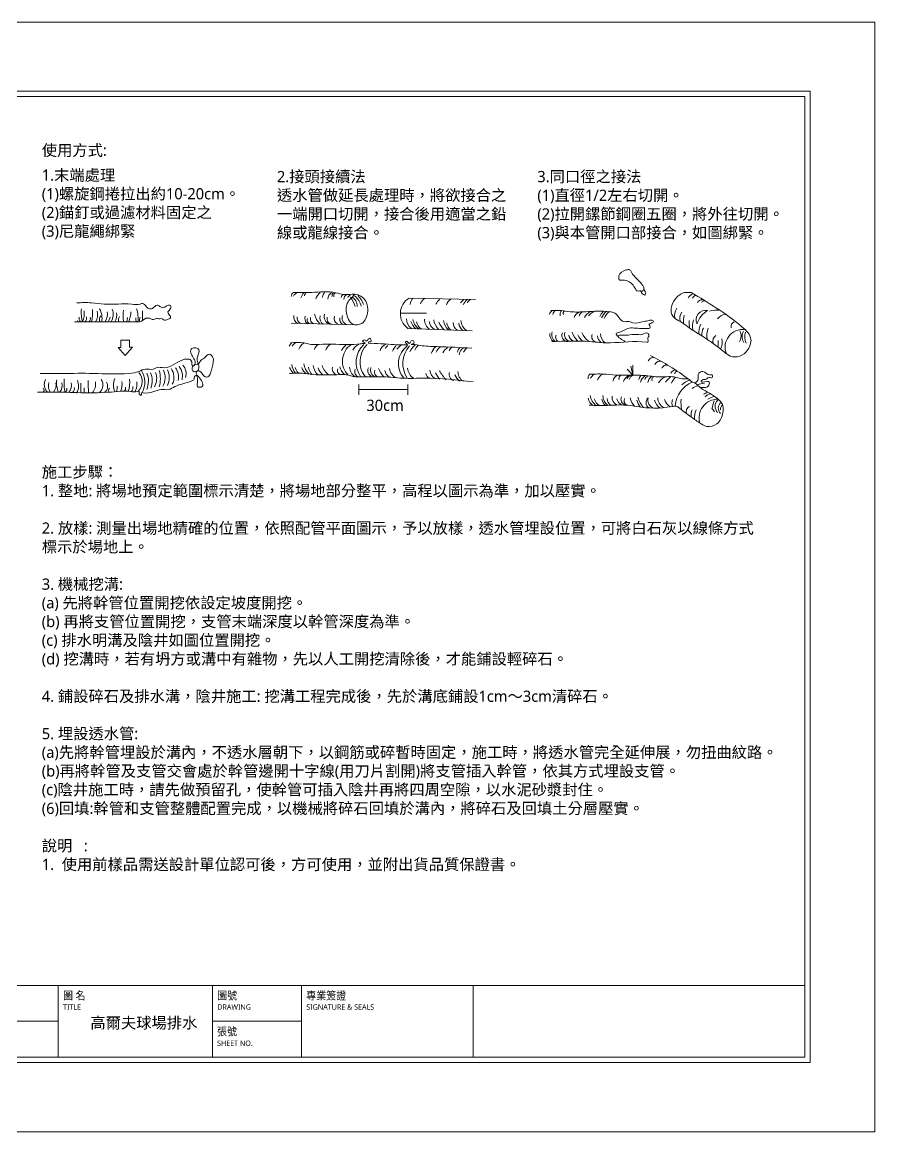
# Model space of a CAD drawing. Header units: millimetres. Extents: x 4664 to 8864, y -38 to 2932.
# Drawn here: x 6583 to 8864, y -38 to 2932 of the extents above; entities that cross this region are included whole.
import ezdxf
from ezdxf.enums import TextEntityAlignment as Align

# ---------------------------------------------------------------- set-up
doc = ezdxf.new("R2010")
doc.units = ezdxf.units.MM
doc.styles.add('圖框文字', font='Microsoft JhengHei.ttf')
doc.styles.add('微軟正黑體', font='Microsoft JhengHei.ttf')
doc.styles.add('微軟正黑體-30', font='Microsoft JhengHei.ttf', dxfattribs={"height": 30})

msp = doc.modelspace()

# ---------------------------------------------------------------- linework, layer by layer
at = {"lineweight": 5}
for p, q in [((4663.8, 2931.8, 163.2), (8863.8, 2931.8, 163.2)), ((8863.8, 2931.8, 163.2), (8863.8, -38.2, 163.2)), ((4850.9, 2733, 163.2), (8676.8, 2733, 163.2)), ((8676.8, 2733, 163.2), (4850.9, 2733, 163.2)), ((8676.8, 2733, 163.2), (8676.8, 353.8, 163.2)), ((8676.8, 161.5, 163.2), (8676.8, 2733, 163.2)), ((7617.6, 2193.3), (7795.9, 2189.3)), ((6864.2, 2141), (6862.7, 2129.6)), ((6904.9, 2159), (6904.9, 2133.4)), ((7664.7, 2152.6), (7594.3, 2152.6)), ((6731, 2133.4), (6732.1, 2129.7)), ((7476.2, 2121.7), (7302.6, 2126.3)), ((7614.5, 2112.3), (7787, 2106.1)), ((6846.8, 2081.1), (6846.8, 2061.5)), ((6869.5, 2080.7), (6846.8, 2080.7)), ((6869.5, 2061.8), (6869.5, 2080.7)), ((6846.8, 2061.5), (6839.5, 2061.5)), ((6839.5, 2061.5), (6858.1, 2039.7)), ((6858.1, 2039.7), (6877.7, 2061.8)), ((6877.7, 2061.8), (6869.5, 2061.8)), ((8201, 2003), (8216.6, 1987.1)), ((8211.1, 2011.4), (8216.3, 1986.8)), ((8216.6, 1987.1), (8216.6, 2013.7)), ((6739.4, 1966), (6739.4, 1939.6)), ((7483.1, 1962.2), (7483.1, 1934.7)), ((7614.5, 1962.2), (7614.5, 1934.7)), ((6748.1, 1953.1), (6748.1, 1940.5)), ((7483.1, 1948.5), (7614.5, 1948.5)), ((8428.1, 1898.7), (8435.3, 1889.1)), ((8676.8, 353.8, 163.2), (4850.9, 353.8, 163.2)), ((8676.8, 353.8, 163.2), (4850.9, 353.8, 163.2)), ((6679.3, 353.8, 163.2), (6679.3, 161.5, 163.2)), ((7091.8, 353.8, 163.2), (7330.1, 353.8, 163.2)), ((7091.8, 353.8, 163.2), (7091.8, 161.5, 163.2)), ((7330.1, 353.8, 163.2), (7330.1, 161.5, 163.2)), ((7330.1, 353.8, 163.2), (7330.1, 161.5, 163.2)), ((7788.9, 353.8, 163.2), (7788.9, 161.5, 163.2)), ((6231.1, 257.7, 163.2), (6679.3, 257.7, 163.2)), ((7091.8, 257.7, 163.2), (7330.1, 257.7, 163.2)), ((4850.9, 161.5, 163.2), (8676.8, 161.5, 163.2)), ((8863.8, -38.2, 163.2), (4663.8, -38.2, 163.2))]:
    msp.add_line(p, q, dxfattribs=at)
at = {"color": 4, "lineweight": 5}
for p, q in [((8691, 2747.2, 163.2), (4836.7, 2747.2, 163.2)), ((8691, 147.3, 163.2), (8691, 2747.2, 163.2)), ((4836.7, 147.3, 163.2), (8691, 147.3, 163.2))]:
    msp.add_line(p, q, dxfattribs=at)
at = {"lineweight": 5}
for centre, radius, start, end in [((7321.1, 2193.3), 19.6, 130.0416, 166.9963), ((7331.8, 2184.6), 27.2, 119.2758, 148.3635), ((7368.6, 2180.2), 42.8, 139.1253, 161.2305), ((7351.9, 2197), 14.5, 128.6442, 168.8764), ((7412, 2174), 47.1, 132.9745, 158.6561), ((7420, 2188.6), 34.9, 141.622, 169.5028), ((7420.7, 2190.3), 20.6, 119.1958, 178.9262), ((7432.7, 2196.4), 21.4, 145.6365, 177.9718), ((7425.9, 2199.7), 9.61, 126.447, 196.8928), ((7449.6, 2192.3), 13.5, 128.7595, 168.2592), ((7455.3, 2191), 11.8, 111.5496, 185.2569), ((7466, 2190.5), 12.7, 118.0811, 159.2569), ((7438.7, 2158.1), 53, 14.6894, 51.1009), ((7448.8, 2162.6), 48.9, 16.5008, 49.8839), ((8235.9, 2219.7), 9.85, 286.0249, 22.61), ((8381.5, 2186.2), 18.5, 100.6575, 159.065), ((8391.4, 2185), 17.2, 115.8794, 150.4005), ((7402.9, 2150.8), 73.5, 16.0321, 37.8632), ((7451.3, 2173.1), 27.3, 355.8894, 58.9215), ((7643, 2151.8), 48.6, 121.375, 234.1937), ((7645.1, 2176.3), 24, 134.7745, 179.5935), ((7677.6, 2167.4), 31.1, 127.2271, 159.7215), ((7755.1, 2139), 75.9, 136.5584, 150.0204), ((7747.2, 2163.8), 32, 122.6992, 158.2876), ((7724.9, 2214.9), 45.9, 312.3134, 326.585), ((7813.5, 2147.8), 58.1, 134.1133, 152.12), ((7792.8, 2172), 20.6, 121.939, 156.3844), ((8400.4, 2176.8), 11.8, 80.562, 160.2319), ((8405.7, 2181), 4.58, 69.7846, 173.5122), ((6749.5, 2139.7), 14.7, 168.4579, 222.2999), ((6829.8, 2155.1), 89.3, 174.0827, 197.0079), ((6697.3, 2151.8), 51.3, 335.2148, 8.3959), ((6741.1, 2139.9), 13.9, 312.469, 14.6916), ((6754.9, 2138.7), 10.5, 304.663, 20.8206), ((6673.2, 2154.8), 97.8, 345.1813, 4.9328), ((6749.7, 2148.8), 34.8, 326.5616, 16.0859), ((6805, 2136), 15.8, 141.5727, 202.6809), ((6741.2, 2138.7), 55.1, 351.1132, 28.013), ((6773.3, 2150.4), 37.3, 326.3129, 9.9653), ((6858.2, 2121), 45.3, 151.5747, 169.0872), ((6784.9, 2150), 41.1, 330.1858, 19.8251), ((6799.9, 2147.4), 35.9, 329.851, 9.7516), ((6862.7, 2133.2), 22.5, 151.8709, 189.73), ((6941.6, 2146.6), 88.8, 170.3704, 190.7287), ((6750, 2168.4), 124.3, 341.8887, 354.5511), ((6897.3, 2137.5), 11, 164.9511, 225.5447), ((6807.5, 2138.4), 85.3, 354.1818, 17.6163), ((6916.7, 2134), 20.1, 154.9805, 192.2296), ((7326.8, 2141.8), 17.6, 164.6909, 248.0087), ((7333.6, 2139.8), 15.4, 165.8025, 251.0996), ((7355.8, 2138.9), 17.2, 157.9468, 235.6928), ((7355.2, 2134.7), 10.1, 156.8474, 261.1594), ((7367.3, 2137.7), 13.8, 166.0156, 253.5131), ((7414.1, 2159.7), 49.9, 191.332, 225.2486), ((7397.5, 2139.7), 18.4, 161.5752, 242.8288), ((7412, 2144.5), 21.8, 163.9609, 253.155), ((7413.3, 2138), 15, 162.4103, 263.2284), ((7434, 2139.1), 16.6, 160.9311, 243.6084), ((7448.1, 2136.5), 16, 165.6473, 240.1744), ((7458.5, 2140.9), 20.1, 163.0345, 245.2632), ((8013.8, 2140.1), 23.4, 119.2025, 155.852), ((8024.5, 2143.9), 22.8, 131.6348, 165.1173), ((8036.8, 2149.6), 15.2, 136.3544, 192.6611), ((8037.7, 2152.1), 7.72, 117.838, 203.9703), ((8083.1, 2131.5), 26, 111.878, 157.0756), ((8088.6, 2141.5), 16.2, 113.6563, 168.4133), ((8132.9, 2113.8), 53.6, 125.4373, 149.4664), ((8137.4, 2109.5), 54, 116.2812, 137.5717), ((8159.5, 2132.2), 33.5, 129.7923, 159.8644), ((8217, 2093.9), 96.5, 138.5242, 151.0453), ((8183.5, 2121.2), 47.2, 130.5136, 158.4423), ((8360.2, 2146.8), 32, 143.2375, 195.4033), ((8370.1, 2139.3), 27.9, 144.8121, 199.439), ((8452.1, 2129.6), 99.9, 169.5594, 182.9292), ((8411, 2135.3), 25.2, 77.767, 205.0089), ((8453.2, 2101.5), 69.1, 122.025, 160.405), ((8440.8, 2093.5), 67.6, 84.0136, 106.547), ((8465.8, 2121.5), 28.1, 94.8111, 143.6123), ((7645.2, 2139.3), 34.6, 182.2783, 231.8744), ((7672.6, 2152.4), 55.1, 203.61, 227.9777), ((7668.1, 2143.7), 40.8, 190.9837, 233.1133), ((7670.5, 2138.7), 34.4, 195.5202, 233.0968), ((7687.4, 2134.5), 28.3, 174.2457, 240.7428), ((7698.1, 2132.8), 26.5, 184.5979, 241.7734), ((7728.4, 2142.1), 45.3, 188.6146, 226.0157), ((7743.6, 2146.2), 49.2, 200.9166, 229.7397), ((7752.1, 2139.6), 42.9, 188.4107, 227.0198), ((7745.8, 2129.4), 27, 184.6618, 232.7268), ((7758, 2127.4), 22.4, 178.3204, 241.7902), ((7779.6, 2130.2), 29.4, 188.6072, 232.3701), ((7794.6, 2137.4), 38.7, 186.0055, 233.1319), ((8456.4, 2128.6), 89.4, 177.1353, 190.1377), ((8424.6, 2119.6), 48.5, 161.3545, 195.7316), ((8437.3, 2102.6), 44.1, 151.8729, 188.032), ((8435.3, 2096.1), 34.4, 150.094, 187.4857), ((8471.7, 2092.5), 57.2, 159.3676, 189.9397), ((8510.2, 2062.4), 46.9, 82.2495, 203.2171), ((8493.3, 2117), 14, 113.8686, 192.0837), ((8022.1, 2098.1), 28, 178.8627, 230.5105), ((8023.8, 2096.1), 24, 163.0721, 233.8061), ((8021.1, 2088.4), 11.2, 151.746, 262.5184), ((8042.7, 2093.1), 16.2, 155.1849, 268.9626), ((8052.1, 2095.1), 18.4, 158.3795, 252.5022), ((8073.5, 2102.5), 29.8, 195.5983, 233.453), ((8141.6, 2138.5), 95, 202.6978, 220.093), ((8117.6, 2115.8), 52.3, 203.7887, 226.6749), ((8138.5, 2127.8), 64.2, 204.796, 232.6838), ((8121.7, 2090), 15.1, 156.2987, 259.0279), ((8153.3, 2097.7), 32.2, 190.0698, 227.0922), ((8160.5, 2097.5), 30.3, 179.1937, 232.3603), ((8450.6, 2077.9), 20, 128.3933, 196.8114), ((8354.8, 2075.6), 90, 351.5754, 2.9193), ((8414.3, 2076), 41.5, 332.0125, 11.8297), ((8474.7, 2091.5), 31.4, 330.3501, 26.6376), ((8539.4, 2091.1), 30.6, 152.9724, 213.014), ((8558.1, 2089.7), 42.1, 163.0003, 204.0688), ((7342.1, 2038.1), 52.4, 138.0976, 149.158), ((7326.6, 2051.3), 25.5, 119.6629, 147.3967), ((7348.7, 2048.7), 26.7, 116.9325, 162.4003), ((7388.3, 2048.3), 24.9, 123.5976, 163.4437), ((7423.9, 2043.7), 31, 122.182, 160.7188), ((7526.8, 1988.2), 111.3, 134.0602, 144.1485), ((7493.2, 2024.7), 53.8, 125.2193, 224.8147), ((7498.3, 2038.5), 34.4, 116.0828, 153.8828), ((7542, 2021.7), 65.9, 133.8547, 215.2564), ((7551.1, 2023.4), 64.7, 134.5945, 217.7064), ((7562.6, 2047.4), 23.1, 105.1736, 168.0113), ((7573.8, 2050.4), 20.8, 127.7012, 157.3817), ((7637.1, 2021.4), 70.2, 139.8191, 155.0135), ((7625.3, 2022.5), 53.2, 122.9744, 139.7897), ((7649.1, 2018), 59.8, 126.2823, 220.5787), ((7673.3, 2017.9), 72.1, 138.7358, 213.0211), ((7664.4, 2029.7), 48.4, 128.881, 156.0909), ((7652.8, 2048.5), 20.5, 120.7065, 163.8171), ((7717.3, 2032), 42.2, 131.9513, 162.2242), ((7717.8, 2036.8), 30.1, 121.0436, 157.7946), ((7741.4, 2030.8), 36.7, 122.6235, 154.4957), ((7746.9, 2042.6), 24.3, 129.3685, 156.2544), ((7768.2, 2044.8), 21.5, 134.4433, 169.2062), ((7774.4, 2039.7), 23, 119.0352, 175.873), ((7807.5, 2022.6), 51.5, 135.0017, 149.6019), ((6890.3, 2119), 85.3, 247.5229, 247.9359), ((8270.6, 2020.7), 13.4, 71.3554, 165.2833), ((7949.9, 1418.2), 696, 53.3373, 63.236), ((8288.3, 2011.2), 13.3, 65.3442, 161.4807), ((6867.5, 1970.2), 36.3, 314.3843, 41.0533), ((6851, 1968.3), 59.7, 332.6802, 31.4594), ((6862.6, 1971.3), 57.8, 337.2446, 21.7208), ((6881.3, 1972.6), 49.4, 335.9653, 25.1489), ((6900.4, 1977.7), 42.1, 328.508, 23.2549), ((6874.2, 1977.3), 78.1, 344.0899, 16.2592), ((6916.2, 1980.5), 48.9, 331.9567, 23.7916), ((6923.1, 1980), 52.8, 337.2511, 24.1975), ((6948, 1981), 40.7, 333.2021, 35.4623), ((6957.2, 1981.8), 43.5, 347.6179, 34.7681), ((6967.6, 1984.2), 43.8, 347.0103, 36.3555), ((6984, 1990.8), 37.1, 344.6842, 39.1823), ((7391.1, 2055.5), 104.8, 207.2121, 217.4513), ((7340.9, 2017.3), 36.7, 182.4061, 224.4195), ((7343.1, 2014.1), 30.6, 192.6498, 225.4656), ((7360.3, 2015.6), 30.7, 194.9085, 235.3047), ((7388, 2026.3), 52.7, 189.565, 224.3695), ((7382.9, 2014.1), 35.1, 189.6593, 226.5404), ((7396.4, 2014.9), 35.1, 183.4995, 231.2495), ((7409.8, 2015.4), 35.9, 194.0769, 229.7241), ((7428.8, 2025.8), 45.6, 196.1889, 236.9565), ((7432, 2005.1), 19.8, 169.306, 237.9134), ((7437.4, 1999.7), 11.2, 159.7732, 256.9946), ((7491.5, 2030.8), 63.1, 199.7378, 222.2482), ((7491.6, 2010.3), 32.9, 183.0328, 235.7958), ((7487.6, 1996.7), 15.2, 156.9032, 250.823), ((7526.2, 1999.6), 18.7, 157.4223, 244.6785), ((7534.7, 2001.3), 20.4, 163.1771, 239.9717), ((7538.7, 1995.1), 13.7, 158.5483, 243.7945), ((7610, 2034.8), 79.4, 201.8506, 220.8864), ((7581.1, 2004.7), 28.4, 190.5349, 232.3185), ((7593.6, 2006.7), 28.1, 183.3666, 251.7466), ((7649.3, 2008.6), 35.7, 184.4419, 237.0409), ((7680.5, 1994.3), 18, 190.0747, 242.3422), ((7705.8, 2004.9), 32.8, 187.9982, 237.4304), ((7759.6, 2027.9), 79.1, 206.3019, 220.865), ((7826.3, 2074), 147.9, 210.5457, 222.2833), ((7742.5, 1988.9), 17.3, 160.7278, 251.8637), ((7780.8, 1996.9), 32.3, 179.9118, 234.6102), ((8306.1, 2001.5), 12.4, 70.5495, 161.9661), ((8341.3, 1975.5), 28.8, 115.5758, 144.5679), ((8340.9, 1985.8), 13.9, 117.7178, 156.423), ((6670.7, 1962.1), 29, 152.1827, 224.7388), ((6680, 1958.2), 27.5, 160.1899, 218.8334), ((6643.5, 1961.3), 29.8, 319.5273, 10.3996), ((6737.7, 1966.5), 63.1, 173.0357, 203.5767), ((6662.5, 1959.3), 27.2, 318.2554, 14.9265), ((6840.1, 1968.3), 145.5, 176.5175, 190.8452), ((6687.7, 1959.5), 26.9, 315.4484, 15.5829), ((6699, 1957.8), 34.6, 326.9322, 27.9794), ((6961, 1965.3), 202.1, 177.9471, 187.2314), ((6743.3, 1962.9), 35.7, 318.6984, 10.3692), ((6770.8, 1961), 27.7, 309.3689, 31.9089), ((6790.2, 1957.5), 21.1, 305.9472, 31.8505), ((6866.2, 1961.1), 39.6, 155.1844, 207.1033), ((6799.2, 1963.1), 50.7, 337.4911, 7.6431), ((6795.1, 1966.9), 75.2, 342.0494, 7.0295), ((6850.6, 1963.2), 39.2, 329.0034, 9.2433), ((7816.4, 2031.3), 87.9, 209.7009, 223.4117), ((8109, 1979.8), 12.4, 129.4143, 192.4541), ((8135.5, 1959.6), 37.8, 127.5133, 148.884), ((8160.9, 1956.1), 43.1, 128.4902, 155.7161), ((8183.4, 1968.9), 20.1, 113.2006, 173.0129), ((8188.6, 1978.5), 9.46, 119.576, 203.547), ((8232.6, 1951), 45.5, 128.5968, 155.6735), ((8214.7, 1972.8), 14.3, 112.4441, 161.3476), ((8223.6, 1971), 17.3, 115.0109, 164.3194), ((8263.5, 1966.5), 32.3, 142.1522, 164.097), ((8270, 1957.9), 35, 127.5779, 162.0266), ((8278.6, 1959.2), 34.4, 130.8956, 152.309), ((8279.1, 1964.3), 22.7, 120.028, 171.8599), ((8275.9, 1975.2), 8.5, 101.7749, 200.6304), ((8320.1, 1945.8), 40.3, 116.6947, 149.304), ((8369, 1920.2), 81.2, 129.8521, 143.7597), ((8360.9, 1948.5), 44.7, 133.448, 157.6303), ((8406.8, 1898.1), 77.2, 114.3698, 174.5739), ((8393.9, 1910), 69.1, 112.2418, 132.5079), ((8312.2, 1867.9), 120.7, 45.0655, 55.0698), ((8403.5, 1935.2), 29.1, 79.8897, 120.0427), ((6634.4, 1946.5), 6.89, 314.2183, 47.1319), ((6692.9, 1949.6), 9.64, 294.5753, 17.3594), ((6709.4, 1950.8), 13.1, 307.5862, 15.525), ((6825.5, 1943.4), 12.6, 135.8799, 191.0611), ((6801.2, 1953.1), 35.5, 343.7603, 6.7233), ((6849.7, 1951.8), 9.48, 306.4499, 17.5539), ((6865.7, 1952.7), 13.3, 314.1664, 18.2317), ((8143.8, 1938.3), 41.5, 187.4311, 232.6817), ((8167.9, 1931.8), 31.3, 179.3129, 235.2955), ((8397.1, 1922.3), 36.4, 98.8411, 127.6467), ((8435.8, 1888.9), 55.8, 110.0903, 122.6461), ((8427.2, 1913.8), 23, 96.4984, 139.481), ((8121.8, 1927.6), 24.6, 184.3222, 243.09), ((8142.2, 1932.2), 30.4, 196.8361, 241.5217), ((8157.7, 1925.5), 24.1, 187.3896, 234.6067), ((8171.9, 1925.7), 24, 182.9903, 234.2841), ((8184, 1927.5), 23.2, 172.5566, 244.1458), ((8201.2, 1932.5), 29.2, 197.1282, 240.3967), ((8201.5, 1923.1), 16.9, 158.7417, 252.2624), ((8208.3, 1919.3), 15.3, 160.2463, 232.9132), ((8256.2, 1937.4), 48.3, 193.6949, 224.7994), ((8265.9, 1928.1), 39.2, 191.1871, 222.9666), ((8319, 1957.5), 93.7, 198.503, 217.7206), ((8269.6, 1913.8), 17.8, 134.1369, 232.9028), ((8279.8, 1920.5), 23.1, 168.6061, 250.5252), ((8312.8, 1931.3), 39.9, 195.6753, 234.7025), ((8316.5, 1929), 33.7, 184.9171, 238.1289), ((8333, 1932), 33.4, 197.7554, 241.2967), ((8352.7, 1913.1), 31.6, 163.3077, 199.0115), ((8459, 1914.2), 113.7, 175.8291, 190.7598), ((8374.4, 1889.6), 15.2, 115.1153, 199.2593), ((8444.2, 1872.3), 50.6, 90.4934, 195.6655), ((8463.3, 1836.4), 98.3, 108.0623, 118.2825), ((7782.9, 2106.1), 677.7, 342.0402, 343.9293), ((8459.2, 1903.7), 22.8, 133.5082, 225.5415), ((8464.7, 1898.6), 19.7, 128.529, 224.6732), ((8463.4, 1897.1), 12.4, 125.8162, 191.3797), ((8409.8, 1879.3), 37.5, 155.9019, 186.5438), ((8430.9, 1874.5), 49.4, 156.1586, 186.754)]:
    msp.add_arc(centre, radius, start, end, dxfattribs=at)
for points, end_tangent in [([(8179.1, 2243), (8179.1, 2252.9), (8199.3, 2268.8), (8208.3, 2268.8), (8213.1, 2262.3), (8240.1, 2230.9), (8245, 2223.1), (8249.1, 2210.6), (8251.2, 2207.5), (8249.3, 2202.6), (8249.3, 2201.8), (8242.6, 2204.7), (8238.3, 2210.9), (8238.3, 2212.5), (8234.4, 2212.5), (8227.2, 2212.5), (8223.2, 2217.9), (8203.5, 2238.7), (8184.6, 2241.5), (8181.9, 2241.5), (8179.1, 2243.1)], (-0.099061, 0.995081)), ([(7308.2, 2208.7), (7358.1, 2208.7), (7421.4, 2207.5), (7443, 2202.8), (7454, 2202.8), (7477.6, 2202.8), (7492.5, 2195.9), (7504.1, 2180.7), (7507, 2158.7), (7502, 2138.9), (7491.5, 2125.4), (7479.7, 2122), (7471.7, 2122), (7451, 2149.9), (7451, 2175.2), (7472.7, 2203.4)], (1, 0)), ([(8373.2, 2208), (8354.7, 2208), (8329.8, 2190.5), (8319.2, 2166.7), (8323.6, 2144.8), (8339.9, 2132.6), (8375.3, 2108.4), (8409.4, 2086.6), (8438.7, 2066.4), (8468.5, 2043.5), (8477, 2038.2), (8502.6, 2038.2), (8532.6, 2077.5), (8532.6, 2082.6), (8508.1, 2116.7), (8373.4, 2208)], (-0.816646, 0.577138)), ([(6728.6, 2180.7), (6768.4, 2180.7), (6802, 2177.3), (6839, 2177.3), (6875.6, 2177.3), (6898.3, 2177.3), (6904.8, 2179), (6914.8, 2170.8), (6920.4, 2165.8), (6931, 2165.8), (6943.4, 2174.6), (6951.3, 2170.9), (6957.9, 2167.3), (6971.8, 2173.6), (6979.3, 2173.6), (6979.3, 2165.3), (6972.7, 2156.2), (6977.9, 2146.3), (6979.9, 2142.4), (6972.9, 2136.6), (6960.9, 2135.2), (6957.1, 2138.1), (6952.2, 2138.1), (6938.2, 2138.1), (6930.6, 2135.7), (6926.5, 2138), (6913.9, 2139.2), (6897.6, 2129.8), (6892.4, 2129.8), (6866.6, 2129.8), (6792.1, 2129.8), (6722.6, 2129.8)], (-1, 0)), ([(7997.4, 2160.1), (8024, 2160.1), (8048.6, 2156.9), (8090.5, 2156.9), (8154.6, 2156.9), (8168, 2153.3), (8192.3, 2130.4), (8207, 2130.4), (8216.2, 2127), (8245.7, 2130.5), (8259.9, 2133.6), (8269.1, 2133.6), (8271.4, 2130.4), (8268.6, 2127.9), (8259.9, 2121.6), (8263.2, 2115.5), (8259.4, 2111.9), (8257.8, 2111.9), (8239.1, 2111.9), (8203, 2111.9), (8181.9, 2102.4), (8171.9, 2098), (8176.9, 2090.4), (8189.6, 2080.6), (8196.3, 2076.9)], (1, 0)), ([(7300.8, 2073.6), (7336.1, 2073.6), (7355.4, 2069.4), (7377.1, 2069.4), (7412, 2069.9), (7487, 2070.9), (7498, 2071.8), (7500.5, 2071.8), (7497.6, 2074.4), (7493.5, 2077.4), (7496, 2080.7), (7499.9, 2080.7), (7503.1, 2077.6), (7506.6, 2080.9), (7512.4, 2085.8), (7516.5, 2080.9), (7513.7, 2075.9), (7510, 2075.9), (7510, 2072.2), (7516.3, 2072.2), (7524.7, 2072.2), (7561.4, 2070), (7592.4, 2068.2), (7610.8, 2068.2), (7613.3, 2068.2), (7611, 2071.4), (7607.7, 2073.8), (7609.7, 2077.2), (7613, 2077.2), (7617, 2072.4), (7619.5, 2072.4), (7623.6, 2078.7), (7629.5, 2078.7), (7631.3, 2075.2), (7627.7, 2071.1), (7623.5, 2068.8), (7626.8, 2068.8), (7647.9, 2066.6), (7692.3, 2063.4), (7785.9, 2059.3)], (1, 0)), ([(8174.7, 2092.6), (8188.6, 2094.3), (8203.7, 2094.3), (8223.7, 2096.2), (8241, 2096.2), (8256.3, 2099.2), (8259, 2090.8), (8256.8, 2087), (8256.8, 2075.7), (8254.3, 2075.7), (8156.6, 2073.6), (8142.4, 2073.6), (8101.8, 2076.8), (7999.8, 2076.8)], (-1, 0)), ([(6631.1, 1991.7), (6651.1, 1991.7), (6689.7, 1991.7), (6773, 1991.7), (6868, 1991.7), (6895.2, 1997.1), (6913, 2003.3), (6933.4, 2003.3), (6940.8, 2006.9), (6963, 2006.9), (6980.6, 2011.4), (7029.7, 2029.6), (7034.2, 2027.5), (7039.4, 2010.8), (7044, 2014.7), (7044, 2027.8), (7033.6, 2053.6), (7036.4, 2058.4), (7055.6, 2054.8), (7054.2, 2044.9), (7052.2, 2020.2), (7053.4, 2017.2), (7057.9, 2022.7), (7069.7, 2032.9), (7083.4, 2043), (7093.6, 2032.8), (7093.6, 2022), (7086.7, 1993.3), (7079.4, 1982.2), (7072.4, 1982.2), (7057, 1997.9), (7054.3, 1999), (7054.3, 2003.3), (7054.3, 2014.9), (7039.6, 2010.9), (7042.4, 1996.3), (7054.2, 1999.3), (7049.1, 1996.3), (7054.1, 1983.3), (7064.2, 1969.2), (7064.2, 1956.7), (7051.3, 1956.7), (7051.3, 1966.9), (7051.3, 1978.6), (7048.8, 1986.4), (7042.5, 1981.5), (7042.5, 1976.3), (7036.4, 1971.7), (6991.3, 1956.4), (6974, 1948.6), (6954.8, 1948.6), (6906.4, 1939.9), (6901.8, 1939.9), (6901.8, 1933.4), (6895.8, 1937.5), (6895.8, 1944.4), (6890.6, 1943.3), (6873.4, 1943.3), (6813.7, 1941.2), (6696.5, 1941.2), (6627.2, 1941.2), (6623.8, 1941.2)], (-1, 0)), ([(7297.6, 1991.6), (7338, 1991.6), (7369.1, 1987.9), (7391.4, 1987.9), (7415.9, 1987.9), (7450.3, 1987.9), (7474.5, 1982.8), (7492.7, 1982.8), (7502.4, 1982.8), (7528.7, 1982.8), (7549.9, 1982.8), (7600.8, 1978.9), (7659, 1978.9), (7788.9, 1969.4)], (1, 0)), ([(8100.5, 1989.7), (8145.5, 1989.7), (8179.9, 1986.9), (8226.2, 1986.9), (8266.6, 1984.2), (8288.3, 1982.2), (8326.8, 1982.2), (8354.5, 1977.1), (8364.3, 1977.1), (8378.1, 1967.3), (8383.5, 1967.3), (8391.4, 1976.2), (8391.4, 1988.6), (8403.5, 1997.1), (8422.4, 1987.7), (8428.4, 1987.7), (8428.4, 1980.7), (8420.5, 1980.7), (8409.7, 1975.3), (8405.5, 1975.3), (8399, 1970), (8414.3, 1970), (8419.9, 1970), (8419.9, 1960.4), (8410.9, 1954.2), (8407.8, 1954.2), (8403.2, 1954.2), (8397.3, 1954.2), (8404.1, 1948.8), (8425.8, 1935.8), (8447.9, 1919.5), (8457.5, 1904.8), (8457.5, 1887), (8441.6, 1856.8), (8414, 1850), (8394.2, 1859.9), (8381.8, 1868.6), (8359.2, 1885), (8341.7, 1898.3), (8335.5, 1902.8), (8320.5, 1902.8), (8228.1, 1902.8), (8204, 1906.4), (8154.6, 1906.4), (8099.4, 1906.4)], (-0.996762, 0.080405))]:
    msp.add_spline(points, degree=3, dxfattribs=dict(at, end_tangent=end_tangent))

# ---------------------------------------------------------------- texts
at = {"color": 3, "lineweight": 5, "style": '圖框文字', "width": 0.91}
for s, p in [('圖 名', (6692, 326.4, 163.2)), ('圖號', (7104.5, 326.4, 163.2)), ('專業簽證', (7342.8, 326.4, 163.2)), ('張號', (7104, 230.3, 163.2))]:
    msp.add_text(s, height=21.43, dxfattribs=at).set_placement(p, align=Align.MIDDLE_LEFT)
at = {"lineweight": 5, "style": '圖框文字', "width": 0.91}
for s, height, p in [('TITLE', 14.21, (6692, 295.8, 163.2)), ('DRAWING', 14.21, (7104.5, 295.8, 163.2)), ('SIGNATURE & SEALS', 14.212, (7342.8, 295.8, 163.2)), ('SHEET NO.', 14.21, (7104, 198.9, 163.2))]:
    msp.add_text(s, height=height, dxfattribs=at).set_placement(p, align=Align.MIDDLE_LEFT)
at = {"lineweight": 5, "char_height": 30, "attachment_point": 1}
for s, width, heights, insert, style in [('使用方式:', 165.774, [0], (6635.1, 2604), '微軟正黑體-30'), ('1.末端處理\\P(1)螺旋鋼捲拉出約10-20cm。\\P(2)錨釘或過濾材料固定之\\P(3)尼龍繩綁緊', 555.852, [0], (6635.1, 2537.6), '微軟正黑體'), ('2.接頭接續法\\P透水管做延長處理時，將欲接合之一端開口切開，接合後用適當之鉛線或龍線接合。', 645.944, [0], (7264.2, 2533.6), '微軟正黑體'), ('3.同口徑之接法\\P(1)直徑1/2左右切開。\\P(2)拉開鏍節鋼圈五圈，將外往切開。\\P(3)與本管開口部接合，如圖綁緊。', 705.294, [0], (7961, 2533.6), '微軟正黑體'), ('30cm', 99.713, [0], (7503.5, 1921.4), '微軟正黑體-30'), ('施工步驟：\\P1. 整地: 將場地預定範圍標示清楚，將場地部分整平，高程以圖示為準，加以壓實。\\P\\P2. 放樣: 測量出場地精確的位置，依照配管平面圖示，予以放樣，透水管埋設位置，可將白石灰以線條方式標示於場地上。\\P\\P3. 機械挖溝:\\P(a) 先將幹管位置開挖依設定坡度開挖。\\P(b) 再將支管位置開挖，支管末端深度以幹管深度為準。\\P(c) 排水明溝及陰井如圖位置開挖。\\P(d) 挖溝時，若有坍方或溝中有雜物，先以人工開挖清除後，才能鋪設輕碎石。\\P\\P4. 鋪設碎石及排水溝，陰井施工: 挖溝工程完成後，先於溝底鋪設1cm～3cm清碎石。\\P\\P5. 埋設透水管:\\P(a)先將幹管埋設於溝內，不透水層朝下，以鋼筋或碎暫時固定，施工時，將透水管完全延伸展，勿扭曲紋路。\\P(b)再將幹管及支管交會處於幹管邊開十字線(用刀片割開)將支管插入幹管，依其方式埋設支管。\\P(c)陰井施工時，請先做預留孔，使幹管可插入陰井再將四周空隙，以水泥砂漿封住。\\P(6)回填:幹管和支管整體配置完成，以機械將碎石回填於溝內，將碎石及回填土分層壓實。\\P\\P說明   : \\P1.  使用前樣品需送設計單位認可後，方可使用，並附出貨品質保證書。', 1902.31, [1183.9], (6635.1, 1742.8), '微軟正黑體-30'), ('\\pxt5;高爾夫球場排水', 275.723, [0], (6765, 268.6, 163.2), '微軟正黑體-30')]:
    msp.add_mtext_dynamic_manual_height_columns(s, width=width, gutter_width=12.5, heights=heights, dxfattribs=dict(at, insert=insert, style=style))

doc.saveas('drawing.dxf')
